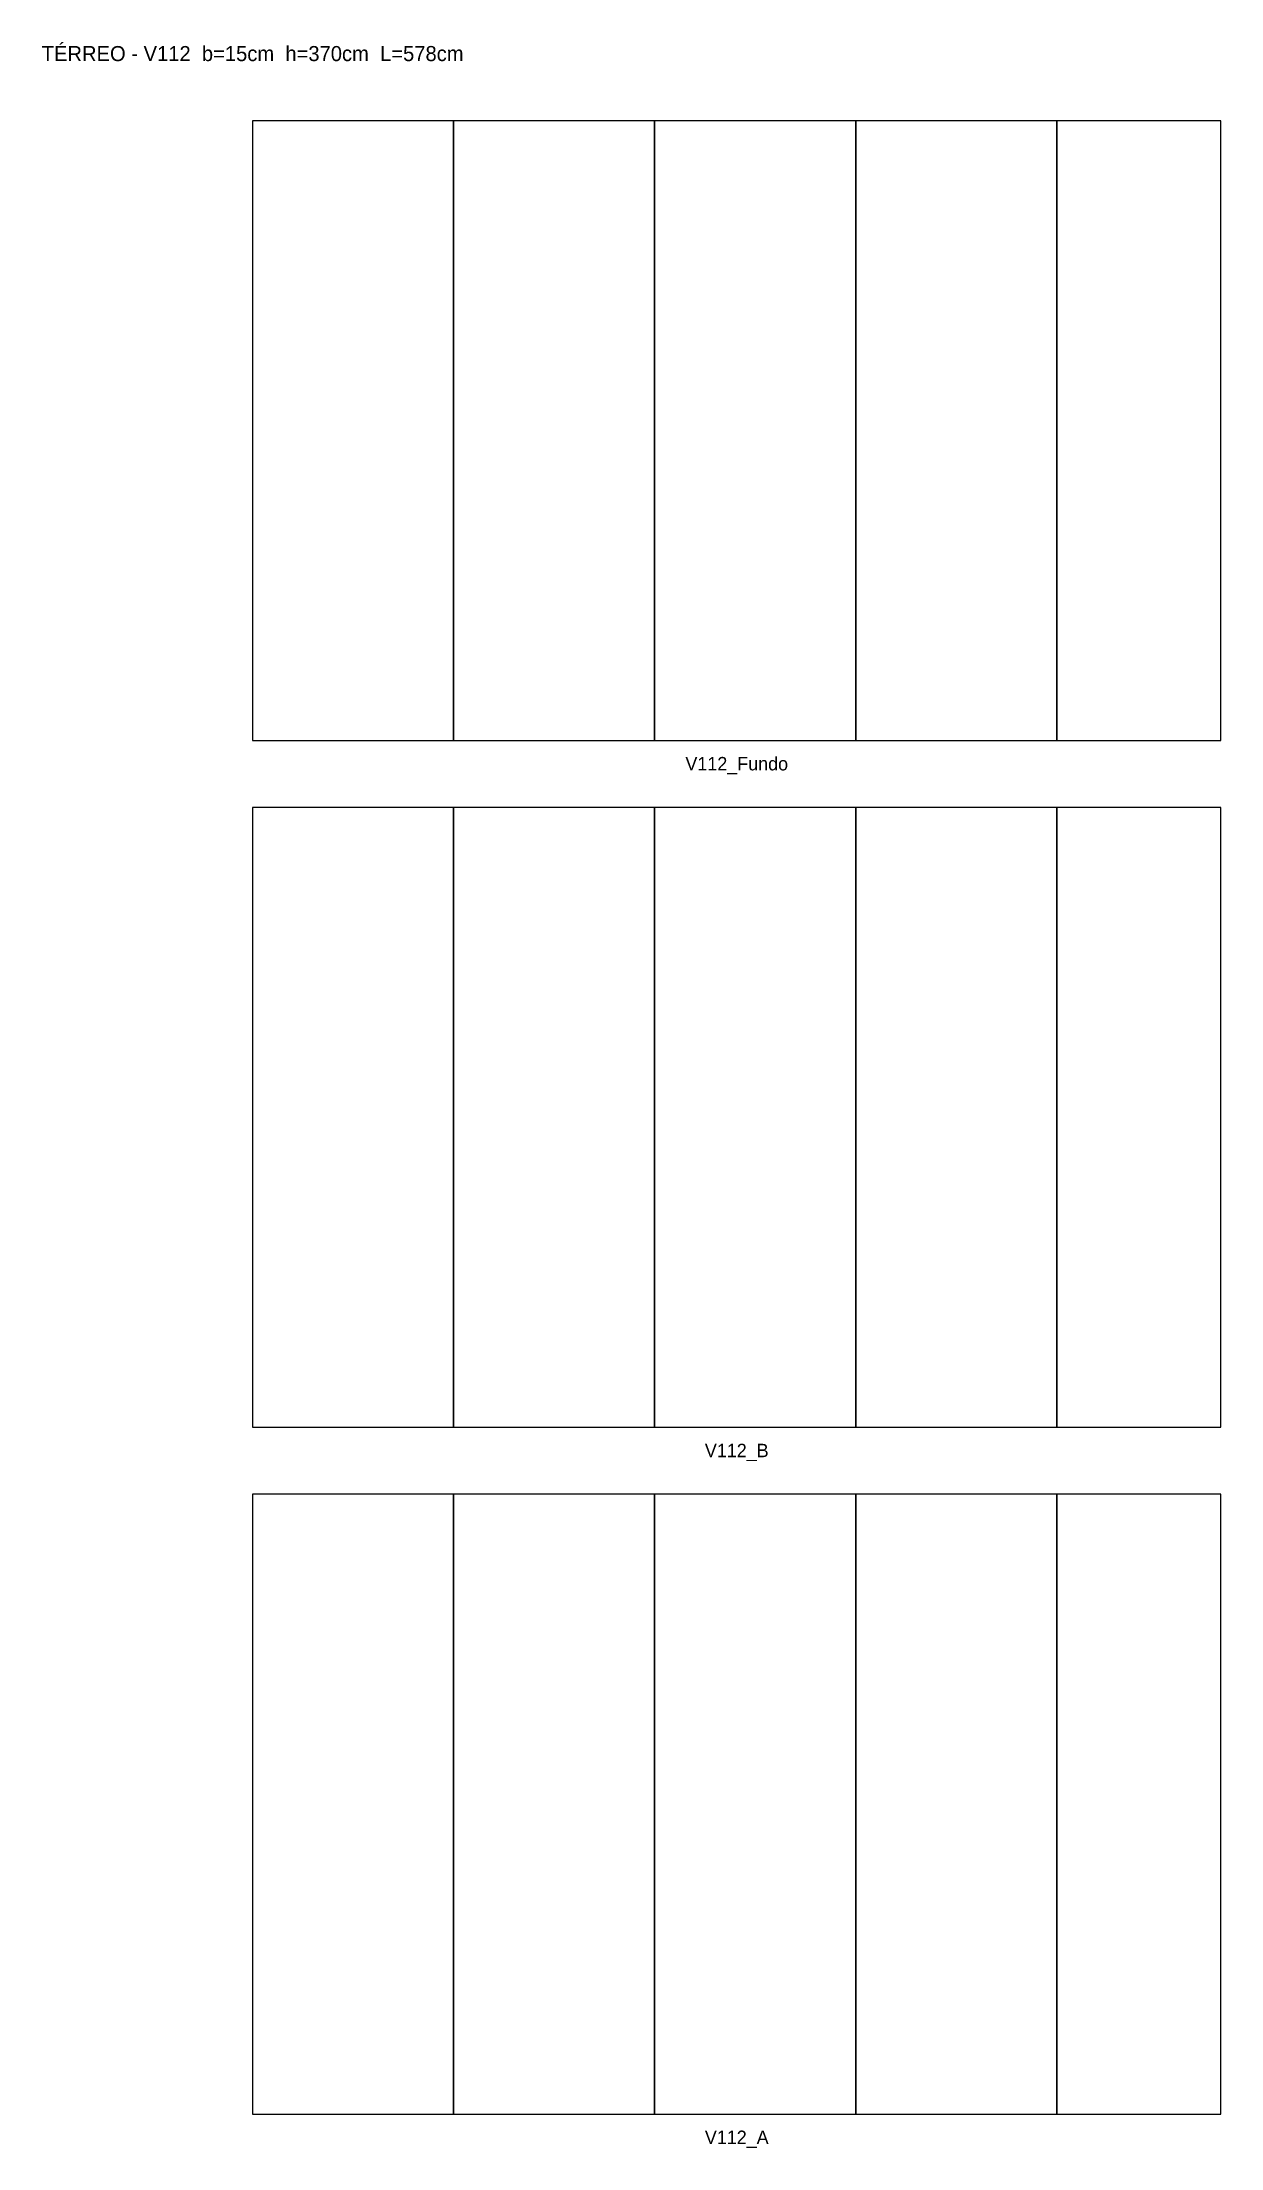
# Model space of a CAD drawing. Header units: metres. Extents: x -126 to 578, y -20 to 1237.
import ezdxf

# ---------------------------------------------------------------- set-up
doc = ezdxf.new("R2010")
doc.units = ezdxf.units.M
for name, color, linetype in [('NOMENCLATURA', 2, 'Continuous'), ('Paineis', 7, 'Continuous'), ('Texto Secao', 2, 'Continuous')]:
    doc.layers.add(name, color=color, linetype=linetype)

msp = doc.modelspace()

# ---------------------------------------------------------------- linework, layer by layer
at = {"layer": 'Paineis'}
for points in [[(0, 820), (120, 820), (120, 1190), (0, 1190)], [(120, 820), (240, 820), (240, 1190), (120, 1190)], [(240, 820), (360, 820), (360, 1190), (240, 1190)], [(360, 820), (480, 820), (480, 1190), (360, 1190)], [(480, 820), (578, 820), (578, 1190), (480, 1190)], [(0, 410), (120, 410), (120, 780), (0, 780)], [(120, 410), (240, 410), (240, 780), (120, 780)], [(240, 410), (360, 410), (360, 780), (240, 780)], [(360, 410), (480, 410), (480, 780), (360, 780)], [(480, 410), (578, 410), (578, 780), (480, 780)], [(0, 0), (120, 0), (120, 370), (0, 370)], [(120, 0), (240, 0), (240, 370), (120, 370)], [(240, 0), (360, 0), (360, 370), (240, 370)], [(360, 0), (480, 0), (480, 370), (360, 370)], [(480, 0), (578, 0), (578, 370), (480, 370)]]:
    msp.add_lwpolyline(points, close=True, dxfattribs=at)

# ---------------------------------------------------------------- texts
at = {"layer": 'NOMENCLATURA', "insert": (0, 1230), "char_height": 9, "width": 598, "attachment_point": 5}
msp.add_mtext('TÉRREO - V112  b=15cm  h=370cm  L=578cm', dxfattribs=at)
at = {"layer": 'Texto Secao', "char_height": 8, "width": 598, "attachment_point": 5}
for s, insert in [('V112_Fundo', (289, 805)), ('V112_B', (289, 395)), ('V112_A', (289, -15))]:
    msp.add_mtext(s, dxfattribs=dict(at, insert=insert))

doc.saveas('drawing.dxf')
